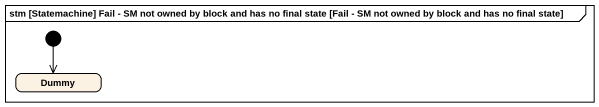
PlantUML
@startuml
mainframe stm [Statemachine] Fail - SM not owned by block and has no final state [Fail - SM not owned by block and has no final state]
hide empty description
state Dummy
[*] --> Dummy
@enduml
